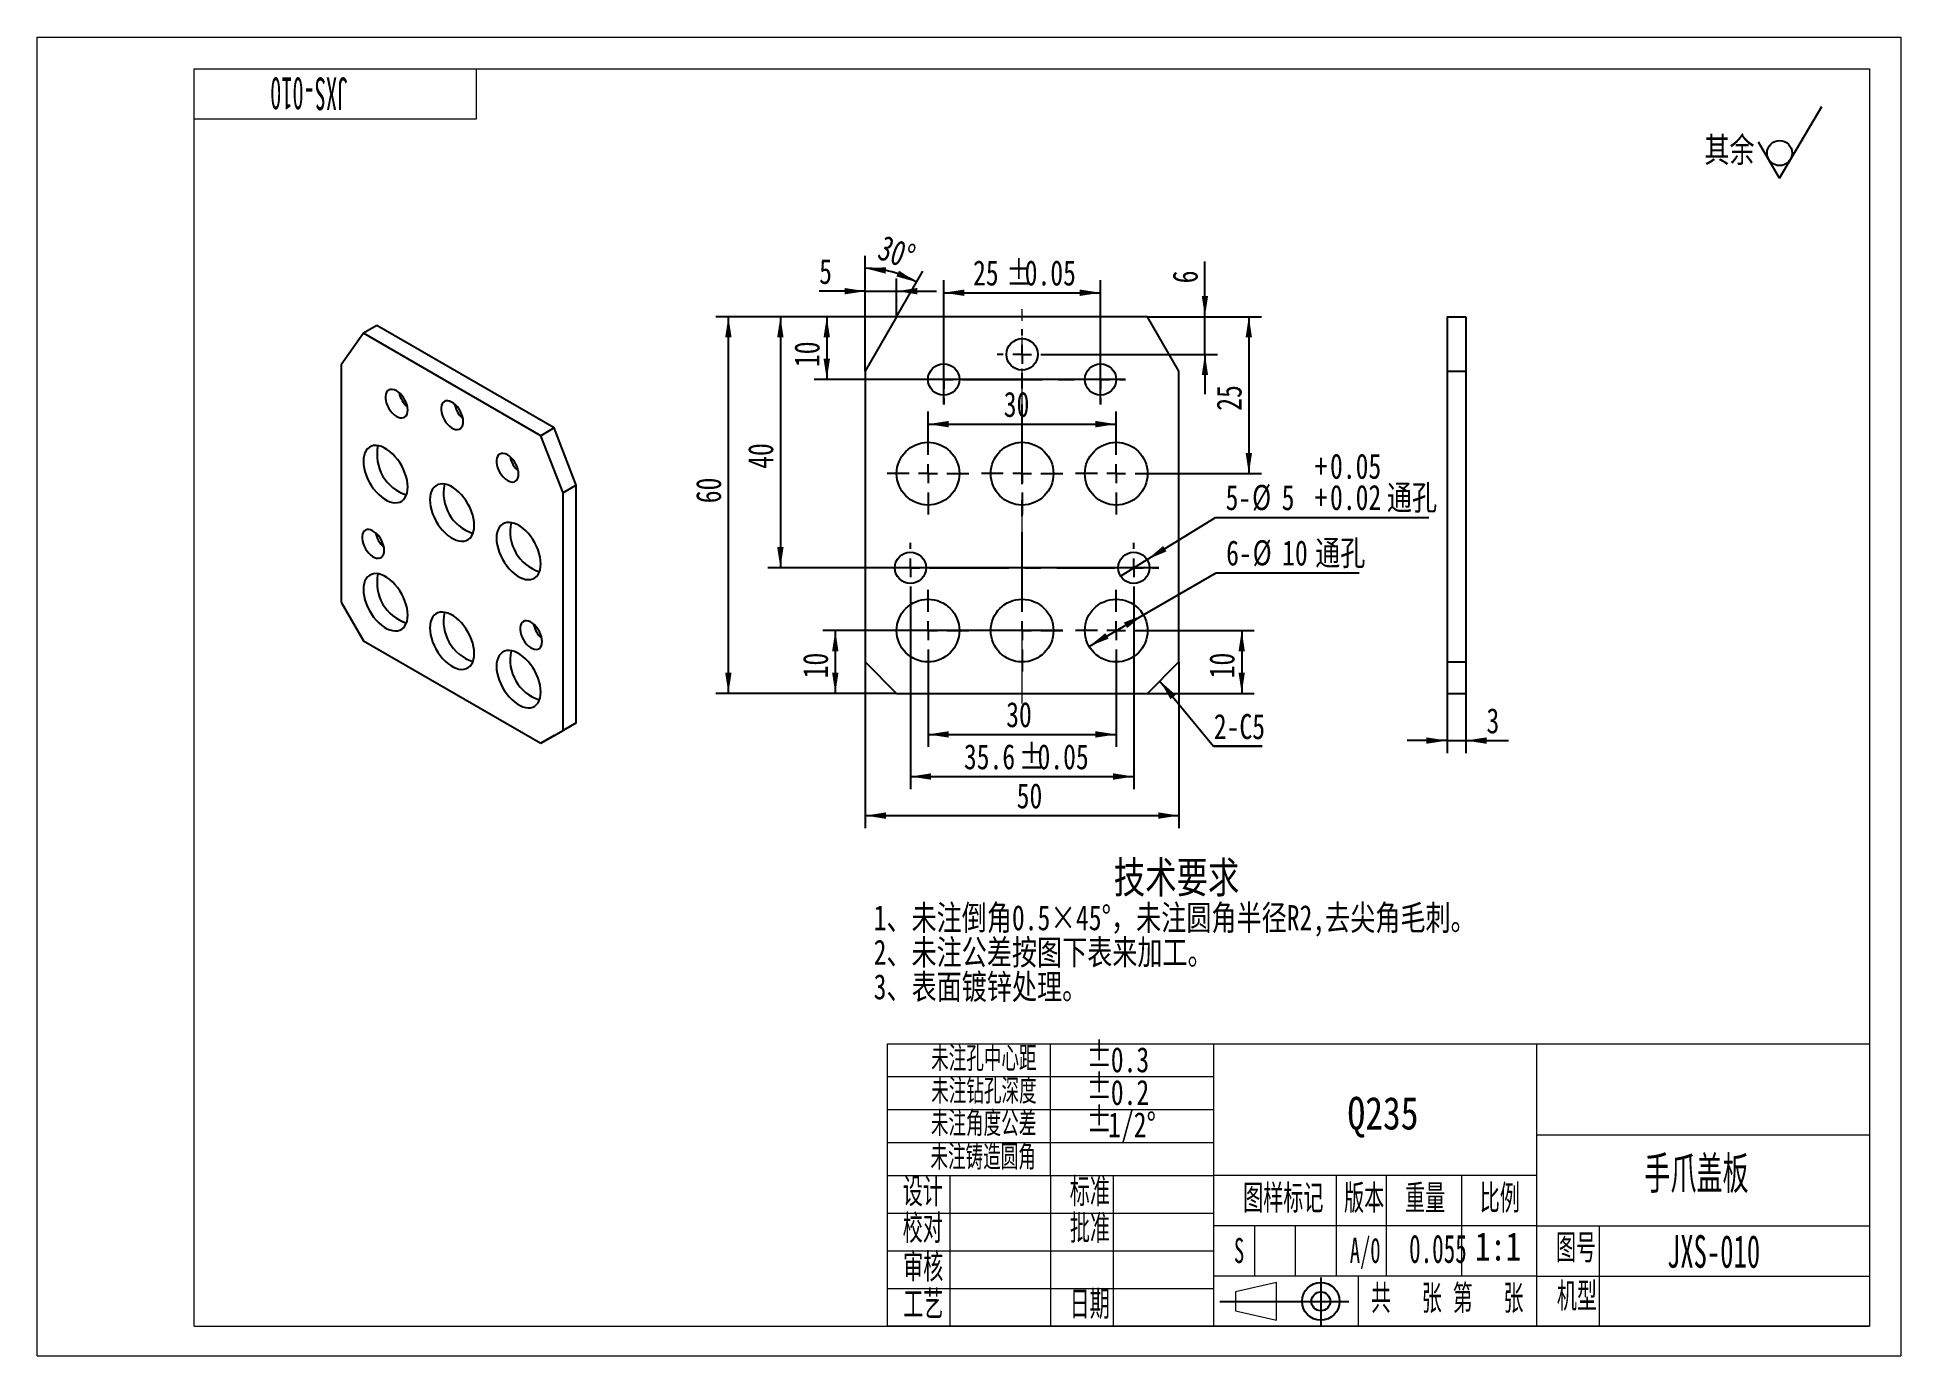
# Model space of a CAD drawing. Header units: millimetres. Extents: x 0 to 297, y 0 to 210.
import ezdxf

# ---------------------------------------------------------------- set-up
doc = ezdxf.new("R2010")
doc.units = ezdxf.units.MM
doc.linetypes.add('CENTERX2', pattern=[20.32, 12.7, -2.54, 2.54, -2.54])
for name, color, linetype in [('05', 4, 'CENTERX2'), ('06', 5, 'Continuous'), ('12', 3, 'Continuous')]:
    doc.layers.add(name, color=color, linetype=linetype)
doc.styles.add('SLDTEXTSTYLE0', font='HYSWLONGFANGSONG.TTF', dxfattribs={"bigfont": 'bigfont'})
doc.styles.add('SLDTEXTSTYLE1', font='HYSWLONGFANGSONG.TTF')
doc.styles.add('SLDTEXTSTYLE2', font='HYSWLONGFANGSONG.TTF', dxfattribs={"width": 0.8, "bigfont": 'bigfont'})
doc.styles.add('SLDTEXTSTYLE3', font='仿宋_GB2312', dxfattribs={"width": 0.8})
doc.styles.add('SLDTEXTSTYLE4', font='HYSWLONGFANGSONG.TTF', dxfattribs={"width": 0.67})
doc.styles.add('SLDTEXTSTYLE5', font='HYSWLONGFANGSONG.TTF', dxfattribs={"width": 0.8})
doc.styles.get("Standard").update_dxf_attribs({"font": 'HYSWLONGFANGSONG.TTF'})
doc.dimstyles.new('SLDDIMSTYLE0', dxfattribs={"dimtxt": 4, "dimasz": 3.302, "dimexe": 0, "dimexo": 0.0625, "dimgap": 1, "dimtad": 2, "dimrnd": 1e-09, "dimzin": 12, "dimdsep": 46, "dimtxsty": 'SLDTEXTSTYLE1', "dimsah": 1, "dimcen": 0.09, "dimadec": 0, "dimazin": 3, "dimtfac": 1, "dimtofl": 0, "dimtmove": 0, "dimatfit": 3, "dimfxl": 1, "dimfrac": 2, "dimtolj": 1, "dimtzin": 12, "dimarcsym": 0})
doc.dimstyles.new('SLDDIMSTYLE1', dxfattribs={"dimtxt": 4, "dimasz": 3.302, "dimexe": 0, "dimexo": 0.0625, "dimgap": 1, "dimtad": 2, "dimrnd": 1e-09, "dimzin": 12, "dimdsep": 46, "dimtxsty": 'SLDTEXTSTYLE1', "dimsah": 1, "dimcen": 0.09, "dimadec": 0, "dimazin": 3, "dimtfac": 1, "dimtmove": 0, "dimatfit": 0, "dimfxl": 1, "dimfrac": 2, "dimtolj": 1, "dimtzin": 12, "dimarcsym": 0})
doc.dimstyles.new('SLDDIMSTYLE2', dxfattribs={"dimtxt": 4, "dimasz": 3.302, "dimexe": 0, "dimexo": 0.0625, "dimgap": 1, "dimtad": 0, "dimtih": 1, "dimtoh": 1, "dimrnd": 1e-09, "dimzin": 12, "dimdsep": 46, "dimtxsty": 'SLDTEXTSTYLE1', "dimblk1": 'NONE', "dimsah": 1, "dimcen": 0, "dimadec": 0, "dimazin": 3, "dimtol": 1, "dimtp": 0.05, "dimtm": -0.02, "dimtfac": 1, "dimtmove": 0, "dimatfit": 3, "dimldrblk": 'NONE', "dimfxl": 1, "dimfrac": 2, "dimtolj": 1, "dimarcsym": 0})
doc.dimstyles.new('SLDDIMSTYLE3', dxfattribs={"dimtxt": 4, "dimasz": 3.302, "dimexe": 0, "dimexo": 0.0625, "dimgap": 1, "dimtad": 2, "dimdec": 4, "dimzin": 12, "dimdsep": 46, "dimtxsty": 'SLDTEXTSTYLE1', "dimsah": 1, "dimcen": 0.09, "dimadec": 0, "dimazin": 3, "dimtfac": 1, "dimtdec": 0, "dimtofl": 0, "dimtmove": 0, "dimatfit": 3, "dimfxl": 1, "dimfrac": 2, "dimtolj": 1, "dimtzin": 12, "dimarcsym": 0})
doc.dimstyles.new('SLDDIMSTYLE4', dxfattribs={"dimtxt": 4, "dimasz": 3.302, "dimexe": 0, "dimexo": 0.0625, "dimgap": 1, "dimtad": 0, "dimtih": 1, "dimtoh": 1, "dimrnd": 1e-09, "dimzin": 12, "dimdsep": 46, "dimtxsty": 'SLDTEXTSTYLE1', "dimsah": 1, "dimcen": 0, "dimadec": 0, "dimazin": 3, "dimtfac": 1, "dimtmove": 0, "dimatfit": 3, "dimfxl": 1, "dimfrac": 2, "dimtolj": 1, "dimtzin": 12, "dimarcsym": 0})
doc.dimstyles.new('SLDDIMSTYLE5', dxfattribs={"dimtxt": 0, "dimasz": 3.302, "dimexe": 0, "dimexo": 0.0625, "dimgap": 0, "dimtad": 0, "dimtih": 1, "dimtoh": 1, "dimdec": 0, "dimrnd": 1e-09, "dimzin": 0, "dimdsep": 46, "dimtxsty": 'STANDARD', "dimsah": 1, "dimcen": 0.09, "dimadec": 0, "dimazin": 0, "dimtfac": 3.302, "dimtdec": 0, "dimtofl": 0, "dimtmove": 0, "dimatfit": 3, "dimfxl": 1, "dimfrac": 2, "dimtolj": 1, "dimtzin": 0, "dimarcsym": 0})

# ---------------------------------------------------------------- blocks, each defined once
blk = doc.blocks.new('块2')
at = {"color": 7, "linetype": 'Continuous', "lineweight": 15}
for p, q in [((265.02, 12.24), (258.52, 10.74)), ((265.02, 6.24), (265.02, 12.24)), ((258.52, 10.74), (258.52, 7.74)), ((258.52, 7.74), (265.02, 6.24))]:
    blk.add_line(p, q, dxfattribs=at)
for p, q in [((272.1, 13.04), (272.1, 5.42)), ((256.01, 9.24), (276.57, 9.24))]:
    blk.add_line(p, q)
for radius in [3, 1.5]:
    blk.add_circle((272.1, 9.24), radius)
blk = doc.blocks.new('SW_NOTE_0')
at = {"layer": '12', "color": 0, "attachment_point": 1, "style": 'SLDTEXTSTYLE0'}
for s, insert, char_height in [('技术要求', (0, 6.45), 5), ('1、未注倒角0.5×45°，未注圆角半径R2,去尖角毛刺。', (-38.28, -0.47), 4), ('2、未注公差按图下表来加工。', (-38.28, -5.97), 4), ('3、表面镀锌处理。', (-38.28, -11.47), 4)]:
    blk.add_mtext(s, dxfattribs=dict(at, insert=insert, char_height=char_height))
blk = doc.blocks.new('SW_SFSYMBOL_0')
at = {"layer": '12', "color": 0}
for q in [(6.7416, 7.428), (-3.3708, 1.714)]:
    blk.add_line((0, -4), q, dxfattribs=at)
blk.add_circle((0, 0), 2, dxfattribs=at)
blk = doc.blocks.new('_D')
at = {"layer": '12', "transparency": 16777216}
for p, q in [((136.98, 165.5), (108.16, 165.5)), ((110.16, 105.5), (110.16, 165.5)), ((136.98, 105.5), (108.16, 105.5))]:
    blk.add_line(p, q, dxfattribs=at)
for points in [[(110.16, 165.5), (109.65, 162.19), (110.67, 162.19)], [(110.16, 105.5), (110.67, 108.8), (109.65, 108.8)]]:
    blk.add_solid(points, dxfattribs=at)
at = {"layer": '12', "transparency": 16777216, "insert": (105, 135.78, 1.5), "char_height": 4, "attachment_point": 1, "rotation": 90, "style": 'SLDTEXTSTYLE1'}
blk.add_mtext('60', dxfattribs=at)
blk = doc.blocks.new('_D_1')
at = {"layer": '12', "transparency": 16777216}
for p, q in [((186.11, 165.5), (186.11, 174.31)), ((176.98, 165.5), (188.11, 165.5)), ((186.11, 159.5), (186.11, 165.5)), ((160.98, 159.5), (188.11, 159.5)), ((186.11, 159.5), (186.11, 153.15))]:
    blk.add_line(p, q, dxfattribs=at)
for points in [[(186.11, 165.5), (186.62, 168.8), (185.61, 168.8)], [(186.11, 159.5), (185.61, 156.19), (186.62, 156.19)]]:
    blk.add_solid(points, dxfattribs=at)
at = {"layer": '12', "transparency": 16777216, "insert": (180.96, 170.81, 1.5), "char_height": 4, "attachment_point": 1, "rotation": 90, "style": 'SLDTEXTSTYLE1'}
blk.add_mtext('6', dxfattribs=at)
blk = doc.blocks.new('_D_2')
at = {"layer": '12', "transparency": 16777216}
for p, q in [((176.91, 126.81), (187.82, 133.53)), ((187.82, 133.53), (221.81, 133.53)), ((172.65, 124.19), (176.91, 126.81))]:
    blk.add_line(p, q, dxfattribs=at)
blk.add_solid([(176.91, 126.81), (179.98, 128.11), (179.45, 128.97)], dxfattribs=at)
at = {"layer": '12', "transparency": 16777216, "char_height": 4, "attachment_point": 1}
for s, insert, style in [('+', (203.59, 143.68, 1.5), 'SLDTEXTSTYLE1'), ('0.05', (206.05, 143.68, 1.5), 'SLDTEXTSTYLE1'), ('5-', (189.41, 138.69, 1.5), 'SLDTEXTSTYLE1'), ('%%c', (193.63, 138.71, 1.5), 'SLDTEXTSTYLE1'), ('5', (198.34, 138.69, 1.5), 'SLDTEXTSTYLE1'), ('+', (203.59, 138.71, 1.5), 'SLDTEXTSTYLE1'), ('0.02', (206.05, 138.71, 1.5), 'SLDTEXTSTYLE1'), (' 通孔', (213.07, 138.69, 1.5), 'SLDTEXTSTYLE0')]:
    blk.add_mtext(s, dxfattribs=dict(at, insert=insert, style=style))
blk = doc.blocks.new('_NONE')
blk = doc.blocks.new('_D_3')
at = {"layer": '12', "transparency": 16777216}
for p, q in [((139.18, 121.5), (139.18, 90.25)), ((174.78, 121.5), (174.78, 90.25)), ((139.18, 92.25), (174.78, 92.25))]:
    blk.add_line(p, q, dxfattribs=at)
for points in [[(139.18, 92.25), (142.48, 91.74), (142.48, 92.76)], [(174.78, 92.25), (171.47, 92.76), (171.47, 91.74)]]:
    blk.add_solid(points, dxfattribs=at)
at = {"layer": '12', "transparency": 16777216, "char_height": 4, "attachment_point": 1, "style": 'SLDTEXTSTYLE1'}
for s, insert in [('35.6', (147.7, 97.41, 1.5)), ('%%p', (156.46, 97.42, 1.5)), ('0.05', (159.43, 97.41, 1.5))]:
    blk.add_mtext(s, dxfattribs=dict(at, insert=insert))
blk = doc.blocks.new('_D_4')
at = {"layer": '12', "transparency": 16777216}
for p, q in [((136.98, 165.5), (116.45, 165.5)), ((118.45, 165.5), (118.45, 125.5)), ((178.78, 125.5), (116.45, 125.5))]:
    blk.add_line(p, q, dxfattribs=at)
for points in [[(118.45, 165.5), (117.94, 162.19), (118.96, 162.19)], [(118.45, 125.5), (118.96, 128.8), (117.94, 128.8)]]:
    blk.add_solid(points, dxfattribs=at)
at = {"layer": '12', "transparency": 16777216, "insert": (113.3, 141.27, 1.5), "char_height": 4, "attachment_point": 1, "rotation": 90, "style": 'SLDTEXTSTYLE1'}
blk.add_mtext('40', dxfattribs=at)
blk = doc.blocks.new('_D_5')
at = {"layer": '12', "transparency": 16777216}
for p, q in [((144.48, 151.5), (144.48, 171.31)), ((144.48, 169.31), (169.48, 169.31)), ((169.48, 151.5), (169.48, 171.31))]:
    blk.add_line(p, q, dxfattribs=at)
for points in [[(144.48, 169.31), (147.78, 168.8), (147.78, 169.82)], [(169.48, 169.31), (166.17, 169.82), (166.17, 168.8)]]:
    blk.add_solid(points, dxfattribs=at)
at = {"layer": '12', "transparency": 16777216, "char_height": 4, "attachment_point": 1, "style": 'SLDTEXTSTYLE1'}
for s, insert in [('25', (149.16, 174.47, 1.5)), ('%%p', (154.42, 174.48, 1.5)), ('0.05', (157.39, 174.47, 1.5))]:
    blk.add_mtext(s, dxfattribs=dict(at, insert=insert))
blk = doc.blocks.new('_D_6')
at = {"layer": '12', "transparency": 16777216}
for p, q in [((136.98, 165.5), (123.84, 165.5)), ((125.84, 165.5), (125.84, 155.5)), ((173.48, 155.5), (123.84, 155.5))]:
    blk.add_line(p, q, dxfattribs=at)
for points in [[(125.84, 165.5), (125.33, 162.19), (126.35, 162.19)], [(125.84, 155.5), (126.35, 158.8), (125.33, 158.8)]]:
    blk.add_solid(points, dxfattribs=at)
at = {"layer": '12', "transparency": 16777216, "insert": (120.68, 157.47, 1.5), "char_height": 4, "attachment_point": 1, "rotation": 90, "style": 'SLDTEXTSTYLE1'}
blk.add_mtext('10', dxfattribs=at)
blk = doc.blocks.new('_D_7')
at = {"layer": '12', "transparency": 16777216}
for p, q in [((141.98, 147), (141.98, 150.38)), ((171.98, 147), (171.98, 150.38)), ((141.98, 148.38), (171.98, 148.38))]:
    blk.add_line(p, q, dxfattribs=at)
for points in [[(141.98, 148.38), (145.28, 147.87), (145.28, 148.89)], [(171.98, 148.38), (168.67, 148.89), (168.67, 147.87)]]:
    blk.add_solid(points, dxfattribs=at)
at = {"layer": '12', "transparency": 16777216, "insert": (154.05, 153.54, 1.5), "char_height": 4, "attachment_point": 1, "style": 'SLDTEXTSTYLE1'}
blk.add_mtext('30', dxfattribs=at)
blk = doc.blocks.new('_D_8')
at = {"layer": '12', "transparency": 16777216}
for p, q in [((176.98, 165.5), (195.11, 165.5)), ((193.11, 165.5), (193.11, 140.5)), ((178.48, 140.5), (195.11, 140.5))]:
    blk.add_line(p, q, dxfattribs=at)
for points in [[(193.11, 165.5), (192.6, 162.19), (193.62, 162.19)], [(193.11, 140.5), (193.62, 143.8), (192.6, 143.8)]]:
    blk.add_solid(points, dxfattribs=at)
at = {"layer": '12', "transparency": 16777216, "insert": (187.96, 150.51, 1.5), "char_height": 4, "attachment_point": 1, "rotation": 90, "style": 'SLDTEXTSTYLE1'}
blk.add_mtext('25', dxfattribs=at)
blk = doc.blocks.new('_D_9')
at = {"layer": '12', "transparency": 16777216}
for p, q in [((163.48, 115.5), (125.2, 115.5)), ((127.2, 115.5), (127.2, 105.5)), ((136.98, 105.5), (125.2, 105.5))]:
    blk.add_line(p, q, dxfattribs=at)
for points in [[(127.2, 115.5), (126.69, 112.19), (127.71, 112.19)], [(127.2, 105.5), (127.71, 108.8), (126.69, 108.8)]]:
    blk.add_solid(points, dxfattribs=at)
at = {"layer": '12', "transparency": 16777216, "insert": (122.04, 107.89, 1.5), "char_height": 4, "attachment_point": 1, "rotation": 90, "style": 'SLDTEXTSTYLE1'}
blk.add_mtext('10', dxfattribs=at)
blk = doc.blocks.new('_D_10')
at = {"layer": '12', "transparency": 16777216}
for p, q in [((178.48, 115.5), (193.98, 115.5)), ((191.98, 115.5), (191.98, 105.5)), ((176.98, 105.5), (193.98, 105.5))]:
    blk.add_line(p, q, dxfattribs=at)
for points in [[(191.98, 115.5), (191.47, 112.19), (192.48, 112.19)], [(191.98, 105.5), (192.48, 108.8), (191.47, 108.8)]]:
    blk.add_solid(points, dxfattribs=at)
at = {"layer": '12', "transparency": 16777216, "insert": (186.82, 107.89, 1.5), "char_height": 4, "attachment_point": 1, "rotation": 90, "style": 'SLDTEXTSTYLE1'}
blk.add_mtext('10', dxfattribs=at)
blk = doc.blocks.new('_D_11')
at = {"layer": '12', "transparency": 16777216}
for p, q in [((141.98, 109), (141.98, 96.96)), ((171.98, 109), (171.98, 96.96)), ((141.98, 98.96), (171.98, 98.96))]:
    blk.add_line(p, q, dxfattribs=at)
for points in [[(141.98, 98.96), (145.28, 98.45), (145.28, 99.47)], [(171.98, 98.96), (168.67, 99.47), (168.67, 98.45)]]:
    blk.add_solid(points, dxfattribs=at)
at = {"layer": '12', "transparency": 16777216, "insert": (154.44, 104.12, 1.5), "char_height": 4, "attachment_point": 1, "style": 'SLDTEXTSTYLE1'}
blk.add_mtext('30', dxfattribs=at)
blk = doc.blocks.new('_D_12')
at = {"layer": '12', "transparency": 16777216}
for p, q in [((131.98, 156.84), (131.98, 175.2)), ((136.98, 165.5), (141.16, 172.74))]:
    blk.add_line(p, q, dxfattribs=at)
blk.add_arc((131.98, 156.84), 16.36, 60, 90, dxfattribs=at)
for points in [[(131.98, 173.2), (135.21, 172.36), (135.31, 173.37)], [(140.16, 171.01), (137.36, 172.83), (136.94, 171.9)]]:
    blk.add_solid(points, dxfattribs=at)
at = {"layer": '12', "transparency": 16777216, "insert": (135.04, 178.58, 1.5), "char_height": 4, "attachment_point": 1, "rotation": 340.483, "style": 'SLDTEXTSTYLE1'}
blk.add_mtext('30°', dxfattribs=at)
blk = doc.blocks.new('_D_13')
at = {"layer": '12', "transparency": 16777216}
for p, q in [((131.98, 110.5), (131.98, 84.03)), ((181.98, 110.5), (181.98, 84.03)), ((131.98, 86.03), (181.98, 86.03))]:
    blk.add_line(p, q, dxfattribs=at)
for points in [[(131.98, 86.03), (135.28, 85.52), (135.28, 86.54)], [(181.98, 86.03), (178.67, 86.54), (178.67, 85.52)]]:
    blk.add_solid(points, dxfattribs=at)
at = {"layer": '12', "transparency": 16777216, "insert": (156.11, 91.18, 1.5), "char_height": 4, "attachment_point": 1, "style": 'SLDTEXTSTYLE1'}
blk.add_mtext('50', dxfattribs=at)
blk = doc.blocks.new('_D_14')
at = {"layer": '12', "transparency": 16777216}
for p, q in [((131.98, 169.56), (124.63, 169.56)), ((131.98, 156.84), (131.98, 171.56)), ((131.98, 169.56), (136.98, 169.56)), ((136.98, 165.5), (136.98, 171.56)), ((136.98, 169.56), (143.33, 169.56))]:
    blk.add_line(p, q, dxfattribs=at)
for points in [[(131.98, 169.56), (128.67, 170.07), (128.67, 169.05)], [(136.98, 169.56), (140.28, 169.05), (140.28, 170.07)]]:
    blk.add_solid(points, dxfattribs=at)
at = {"layer": '12', "transparency": 16777216, "insert": (124.63, 174.72, 1.5), "char_height": 4, "attachment_point": 1, "style": 'SLDTEXTSTYLE1'}
blk.add_mtext('5', dxfattribs=at)
blk = doc.blocks.new('_D_15')
at = {"layer": '12', "transparency": 16777216}
for p, q in [((176.31, 118), (187.91, 124.71)), ((187.91, 124.71), (210.68, 124.71)), ((167.65, 112.99), (176.31, 118))]:
    blk.add_line(p, q, dxfattribs=at)
for points in [[(176.31, 118), (173.19, 116.79), (173.7, 115.91)], [(167.65, 112.99), (170.76, 114.21), (170.25, 115.09)]]:
    blk.add_solid(points, dxfattribs=at)
at = {"layer": '12', "transparency": 16777216, "char_height": 4, "attachment_point": 1}
for s, insert, style in [('6-', (189.5, 129.87, 1.5), 'SLDTEXTSTYLE1'), ('%%c', (193.72, 129.89, 1.5), 'SLDTEXTSTYLE1'), ('10', (198.42, 129.87, 1.5), 'SLDTEXTSTYLE1'), ('通孔', (203.68, 129.87, 1.5), 'SLDTEXTSTYLE0')]:
    blk.add_mtext(s, dxfattribs=dict(at, insert=insert, style=style))
blk = doc.blocks.new('SW_NOTE_1')
at = {"layer": '12', "color": 0}
for p, q in [((0, 0), (7.75, 0)), ((7.75, 0), (0, 0)), ((0, 0), (7.75, 0)), ((7.75, 0), (0, 0)), ((0, 0), (7.75, 0)), ((7.75, 0), (0, 0))]:
    blk.add_line(p, q, dxfattribs=at)
at = {"layer": '12', "color": 0, "insert": (0.05, 5.12), "char_height": 4, "attachment_point": 1, "style": 'SLDTEXTSTYLE1'}
blk.add_mtext('2-C5', dxfattribs=at)
blk = doc.blocks.new('SW_CENTERMARKSYMBOL_0')
at = {"layer": '05', "color": 0}
for p, q in [((0, 3), (0, 4)), ((-3, 0), (-4, 0)), ((0, 0), (-1.5, 0)), ((0, 0), (0, 1.5)), ((0, 0), (0, -1.5)), ((0, 0), (1.5, 0)), ((3, 0), (4, 0)), ((0, -3), (0, -4))]:
    blk.add_line(p, q, dxfattribs=at)
blk = doc.blocks.new('SW_CENTERMARKSYMBOL_1')
at = {"layer": '05', "color": 0}
for p, q in [((0, 3), (0, 4)), ((-3, 0), (-4, 0)), ((0, 0), (-1.5, 0)), ((0, 0), (0, 1.5)), ((0, 0), (0, -1.5)), ((0, 0), (1.5, 0)), ((3, 0), (4, 0)), ((0, -3), (0, -4))]:
    blk.add_line(p, q, dxfattribs=at)
blk = doc.blocks.new('SW_CENTERMARKSYMBOL_2')
at = {"layer": '05', "color": 0}
for p, q in [((0, 3), (0, 4)), ((-3, 0), (-4, 0)), ((0, 0), (-1.5, 0)), ((0, 0), (0, 1.5)), ((0, 0), (0, -1.5)), ((0, 0), (1.5, 0)), ((3, 0), (4, 0)), ((0, -3), (0, -4))]:
    blk.add_line(p, q, dxfattribs=at)
blk = doc.blocks.new('SW_CENTERMARKSYMBOL_3')
at = {"layer": '05', "color": 0}
for p, q in [((0, 3), (0, 4)), ((-3, 0), (-4, 0)), ((0, 0), (-1.5, 0)), ((0, 0), (0, 1.5)), ((0, 0), (0, -1.5)), ((0, 0), (1.5, 0)), ((3, 0), (4, 0)), ((0, -3), (0, -4))]:
    blk.add_line(p, q, dxfattribs=at)
blk = doc.blocks.new('SW_CENTERMARKSYMBOL_4')
at = {"layer": '05', "color": 0}
for p, q in [((0, 3), (0, 6.5)), ((-3, 0), (-6.5, 0)), ((0, 0), (-1.5, 0)), ((0, 0), (0, 1.5)), ((0, 0), (0, -1.5)), ((0, 0), (1.5, 0)), ((3, 0), (6.5, 0)), ((0, -3), (0, -6.5))]:
    blk.add_line(p, q, dxfattribs=at)
blk = doc.blocks.new('SW_CENTERMARKSYMBOL_5')
at = {"layer": '05', "color": 0}
for p, q in [((0, 3), (0, 6.5)), ((-3, 0), (-6.5, 0)), ((0, 0), (-1.5, 0)), ((0, 0), (0, 1.5)), ((0, 0), (0, -1.5)), ((0, 0), (1.5, 0)), ((3, 0), (6.5, 0)), ((0, -3), (0, -6.5))]:
    blk.add_line(p, q, dxfattribs=at)
blk = doc.blocks.new('SW_CENTERMARKSYMBOL_6')
at = {"layer": '05', "color": 0}
for p, q in [((0, 3), (0, 6.5)), ((-3, 0), (-6.5, 0)), ((0, 0), (-1.5, 0)), ((0, 0), (0, 1.5)), ((0, 0), (0, -1.5)), ((0, 0), (1.5, 0)), ((3, 0), (6.5, 0)), ((0, -3), (0, -6.5))]:
    blk.add_line(p, q, dxfattribs=at)
blk = doc.blocks.new('SW_CENTERMARKSYMBOL_7')
at = {"layer": '05', "color": 0}
for p, q in [((0, 3), (0, 6.5)), ((-3, 0), (-6.5, 0)), ((0, 0), (-1.5, 0)), ((0, 0), (0, 1.5)), ((0, 0), (0, -1.5)), ((0, 0), (1.5, 0)), ((3, 0), (6.5, 0)), ((0, -3), (0, -6.5))]:
    blk.add_line(p, q, dxfattribs=at)
blk = doc.blocks.new('SW_CENTERMARKSYMBOL_8')
at = {"layer": '05', "color": 0}
for p, q in [((0, 3), (0, 6.5)), ((-3, 0), (-6.5, 0)), ((0, 0), (-1.5, 0)), ((0, 0), (0, 1.5)), ((0, 0), (0, -1.5)), ((0, 0), (1.5, 0)), ((3, 0), (6.5, 0)), ((0, -3), (0, -6.5))]:
    blk.add_line(p, q, dxfattribs=at)
blk = doc.blocks.new('SW_CENTERMARKSYMBOL_9')
at = {"layer": '05', "color": 0}
for p, q in [((0, 47), (0, 48)), ((0, 44), (0, 45.5)), ((-3, 44), (-4, 44)), ((0, 44), (-1.5, 44)), ((0, 44), (0, 42.5)), ((0, 44), (1.5, 44)), ((3, 44), (4, 44)), ((0, 3), (0, 41)), ((-3, 0), (-6.5, 0)), ((0, 0), (-1.5, 0)), ((0, 0), (0, 1.5)), ((0, 0), (0, -1.5)), ((0, 0), (1.5, 0)), ((3, 0), (6.5, 0)), ((0, -3), (0, -6.5))]:
    blk.add_line(p, q, dxfattribs=at)
blk = doc.blocks.new('SW_CENTERMARKSYMBOL_10')
at = {"layer": '05', "color": 0}
for p, q in [((0, 3), (0, 4)), ((35.6, 3), (35.6, 4)), ((-3, 0), (-4, 0)), ((0, 0), (-1.5, 0)), ((0, 0), (0, 1.5)), ((0, 0), (0, -1.5)), ((0, 0), (1.5, 0)), ((3, 0), (32.6, 0)), ((35.6, 0), (34.1, 0)), ((35.6, 0), (35.6, 1.5)), ((35.6, 0), (35.6, -1.5)), ((35.6, 0), (37.1, 0)), ((38.6, 0), (39.6, 0)), ((0, -3), (0, -4)), ((35.6, -3), (35.6, -4))]:
    blk.add_line(p, q, dxfattribs=at)
blk = doc.blocks.new('SW_CENTERMARKSYMBOL_11')
at = {"layer": '05', "color": 0}
for p, q in [((0, 3), (0, 4)), ((25, 3), (25, 4)), ((-3, 0), (-4, 0)), ((0, 0), (-1.5, 0)), ((0, 0), (0, 1.5)), ((0, 0), (0, -1.5)), ((0, 0), (1.5, 0)), ((3, 0), (22, 0)), ((25, 0), (23.5, 0)), ((25, 0), (25, 1.5)), ((25, 0), (25, -1.5)), ((25, 0), (26.5, 0)), ((28, 0), (29, 0)), ((0, -3), (0, -4)), ((25, -3), (25, -4))]:
    blk.add_line(p, q, dxfattribs=at)
blk = doc.blocks.new('_D_16')
at = {"layer": '12', "transparency": 16777216}
for p, q in [((224.7, 105.5), (224.7, 95.98)), ((227.7, 105.5), (227.7, 95.98)), ((224.7, 97.98), (218.35, 97.98)), ((224.7, 97.98), (227.7, 97.98)), ((227.7, 97.98), (234.49, 97.98))]:
    blk.add_line(p, q, dxfattribs=at)
for points in [[(224.7, 97.98), (221.4, 98.49), (221.4, 97.47)], [(227.7, 97.98), (231, 97.47), (231, 98.49)]]:
    blk.add_solid(points, dxfattribs=at)
at = {"layer": '12', "transparency": 16777216, "insert": (230.99, 103.14), "char_height": 4, "attachment_point": 1, "style": 'SLDTEXTSTYLE1'}
blk.add_mtext('3', dxfattribs=at)

msp = doc.modelspace()

# ---------------------------------------------------------------- linework, layer by layer
at = {"color": 7, "linetype": 'CENTERX2', "lineweight": 0, "true_color": 0xffffff}
msp.add_line((156.97693, 103.89396), (156.97693, 166.70906), dxfattribs=at)
for p, q in [((54.1045, 164.09876), (51.98318, 162.87415)), ((82.38877, 147.7706), (54.1045, 164.09876)), ((136.97693, 165.49646), (131.97693, 156.8362)), ((176.97693, 165.49646), (136.97693, 165.49646)), ((181.97693, 156.8362), (176.97693, 165.49646)), ((224.69916, 165.49646), (227.69916, 165.49646)), ((224.69916, 165.49646), (224.69916, 156.8362)), ((227.69916, 165.49646), (227.69916, 156.8362)), ((51.98318, 162.87415), (48.44765, 157.84372)), ((80.26745, 146.54599), (51.98318, 162.87415)), ((48.44765, 157.84372), (48.44765, 120.00543)), ((131.97693, 156.8362), (131.97693, 110.49646)), ((181.97693, 110.49646), (181.97693, 156.8362)), ((224.69916, 156.8362), (224.69916, 110.49646)), ((224.69916, 156.8362), (227.69916, 156.8362)), ((227.69916, 156.8362), (227.69916, 110.49646)), ((82.38877, 147.7706), (80.26745, 146.54599)), ((83.80298, 137.43352), (80.26745, 146.54599)), ((85.9243, 138.65813), (82.38877, 147.7706)), ((85.9243, 138.65813), (83.80298, 137.43352)), ((83.80298, 99.59523), (83.80298, 137.43352)), ((85.9243, 100.81984), (85.9243, 138.65813)), ((48.44765, 120.00543), (51.98318, 113.8817)), ((51.98318, 113.8817), (80.26745, 97.55354)), ((131.97693, 110.49646), (136.97693, 105.49646)), ((176.97693, 105.49646), (181.97693, 110.49646)), ((224.69916, 110.49646), (227.69916, 110.49646)), ((224.69916, 110.49646), (224.69916, 105.49646)), ((227.69916, 110.49646), (227.69916, 105.49646)), ((136.97693, 105.49646), (176.97693, 105.49646)), ((224.69916, 105.49646), (227.69916, 105.49646)), ((80.26745, 97.55354), (83.80298, 99.59523)), ((82.38877, 98.77815), (80.26745, 97.55354)), ((82.38877, 98.77815), (85.9243, 100.81984)), ((85.9243, 100.81984), (83.80298, 99.59523))]:
    msp.add_line(p, q)
at = {"flags": 128}
for points in [[(59.05425, 150.6267), (59.02584, 151.0076), (58.94153, 151.40906), (58.80402, 151.81817), (58.61773, 152.22178), (58.38866, 152.60693), (58.12417, 152.96123), (57.83275, 153.2733), (57.52377, 153.5331), (57.20717, 153.7323), (56.89311, 153.86447), (56.5917, 153.92538), (56.31262, 153.91307), (56.06484, 153.82793), (55.85633, 153.6727), (55.69378, 153.45237), (55.58242, 153.17402), (55.52583, 152.8466), (55.52583, 152.48063), (55.58242, 152.08787), (55.69378, 151.68095), (55.85633, 151.27295), (56.06484, 150.87697), (56.31262, 150.50575), (56.5917, 150.17122), (56.89311, 149.88413), (57.20717, 149.6537), (57.52377, 149.48735), (57.83275, 149.39042), (58.12417, 149.36602), (58.38866, 149.41494), (58.61773, 149.53561), (58.80402, 149.72415), (58.94153, 149.9745), (59.02584, 150.27861), (59.05425, 150.6267)], [(67.89308, 148.79032), (67.86467, 149.17121), (67.78036, 149.57267), (67.64285, 149.98178), (67.45657, 150.38539), (67.2275, 150.77054), (66.963, 151.12484), (66.67158, 151.43691), (66.36261, 151.69672), (66.046, 151.89591), (65.73195, 152.02808), (65.43054, 152.08899), (65.15146, 152.07668), (64.90368, 151.99154), (64.69516, 151.83631), (64.53261, 151.61598), (64.42125, 151.33764), (64.36466, 151.01021), (64.36466, 150.64424), (64.42125, 150.25149), (64.53261, 149.84456), (64.69516, 149.43656), (64.90368, 149.04058), (65.15146, 148.66936), (65.43054, 148.33483), (65.73195, 148.04774), (66.046, 147.81731), (66.36261, 147.65096), (66.67158, 147.55403), (66.963, 147.52963), (67.2275, 147.57856), (67.45657, 147.69922), (67.64285, 147.88776), (67.78036, 148.13811), (67.86467, 148.44222), (67.89308, 148.79032)], [(59.05425, 138.37859), (59.02637, 138.90638), (58.94317, 139.45804), (58.80597, 140.02486), (58.61692, 140.59791), (58.37902, 141.16814), (58.09601, 141.72658), (57.77235, 142.26439), (57.41315, 142.77312), (57.02407, 143.24473), (56.61125, 143.67178), (56.18121, 144.04755), (55.74071, 144.3661), (55.29671, 144.62242), (54.85622, 144.81245), (54.42617, 144.9332), (54.01336, 144.98278), (53.62428, 144.96039), (53.26508, 144.86638), (52.94142, 144.70225), (52.65841, 144.47059), (52.4205, 144.17503), (52.23146, 143.82025), (52.09425, 143.41184), (52.01106, 142.95624), (51.98318, 142.46063), (52.01106, 141.93284), (52.09425, 141.38118), (52.23146, 140.81436), (52.4205, 140.24131), (52.65841, 139.67108), (52.94142, 139.11265), (53.26508, 138.57483), (53.62428, 138.0661), (54.01336, 137.59449), (54.42617, 137.16744), (54.85622, 136.79167), (55.29671, 136.47312), (55.74071, 136.21681), (56.18121, 136.02677), (56.61125, 135.90602), (57.02407, 135.85645), (57.41315, 135.87884), (57.77235, 135.97284), (58.09601, 136.13697), (58.37902, 136.36864), (58.61692, 136.66419), (58.80597, 137.01898), (58.94317, 137.42739), (59.02637, 137.88299), (59.05425, 138.37859)], [(76.73192, 140.4216), (76.70351, 140.8025), (76.61919, 141.20395), (76.48169, 141.61306), (76.2954, 142.01668), (76.06633, 142.40183), (75.80184, 142.75613), (75.51042, 143.0682), (75.20144, 143.328), (74.88484, 143.52719), (74.57078, 143.65937), (74.26937, 143.72028), (73.99029, 143.70797), (73.74251, 143.62283), (73.534, 143.4676), (73.37145, 143.24727), (73.26009, 142.96892), (73.2035, 142.6415), (73.2035, 142.27553), (73.26009, 141.88277), (73.37145, 141.47585), (73.534, 141.06785), (73.74251, 140.67187), (73.99029, 140.30065), (74.26937, 139.96612), (74.57078, 139.67903), (74.88484, 139.4486), (75.20144, 139.28225), (75.51042, 139.18532), (75.80184, 139.16092), (76.06633, 139.20984), (76.2954, 139.33051), (76.48169, 139.51905), (76.61919, 139.7694), (76.70351, 140.0735), (76.73192, 140.4216)], [(69.66085, 132.25553), (69.63297, 132.78332), (69.54977, 133.33498), (69.41257, 133.9018), (69.22353, 134.47485), (68.98562, 135.04508), (68.70261, 135.60351), (68.37895, 136.14133), (68.01975, 136.65006), (67.63067, 137.12167), (67.21785, 137.54872), (66.78781, 137.92449), (66.34731, 138.24304), (65.90332, 138.49936), (65.46282, 138.68939), (65.03277, 138.81014), (64.61996, 138.85972), (64.23088, 138.83733), (63.87168, 138.74332), (63.54802, 138.57919), (63.26501, 138.34752), (63.0271, 138.05197), (62.83806, 137.69719), (62.70086, 137.28878), (62.61766, 136.83318), (62.58978, 136.33757), (62.61766, 135.80978), (62.70086, 135.25812), (62.83806, 134.6913), (63.0271, 134.11825), (63.26501, 133.54802), (63.54802, 132.98959), (63.87168, 132.45177), (64.23088, 131.94304), (64.61996, 131.47143), (65.03277, 131.04438), (65.46282, 130.66861), (65.90332, 130.35006), (66.34731, 130.09375), (66.78781, 129.90371), (67.21785, 129.78296), (67.63067, 129.73339), (68.01975, 129.75578), (68.37895, 129.84978), (68.70261, 130.01391), (68.98562, 130.24558), (69.22353, 130.54113), (69.41257, 130.89591), (69.54977, 131.30433), (69.63297, 131.75993), (69.66085, 132.25553)], [(55.30658, 128.29396), (55.27817, 128.67486), (55.19386, 129.07631), (55.05635, 129.48542), (54.87007, 129.88904), (54.641, 130.27419), (54.3765, 130.62849), (54.08508, 130.94056), (53.77611, 131.20036), (53.4595, 131.39955), (53.14545, 131.53173), (52.84404, 131.59264), (52.56496, 131.58032), (52.31718, 131.49519), (52.10866, 131.33996), (51.94611, 131.11963), (51.83475, 130.84128), (51.77816, 130.51386), (51.77816, 130.14789), (51.83475, 129.75513), (51.94611, 129.34821), (52.10866, 128.9402), (52.31718, 128.54423), (52.56496, 128.17301), (52.84404, 127.83848), (53.14545, 127.55138), (53.4595, 127.32096), (53.77611, 127.15461), (54.08508, 127.05767), (54.3765, 127.03328), (54.641, 127.0822), (54.87007, 127.20287), (55.05635, 127.39141), (55.19386, 127.64175), (55.27817, 127.94586), (55.30658, 128.29396)], [(80.26745, 126.13247), (80.23957, 126.66026), (80.15638, 127.21192), (80.01917, 127.77874), (79.83013, 128.35179), (79.59222, 128.92202), (79.30921, 129.48045), (78.98555, 130.01827), (78.62635, 130.527), (78.23727, 130.99861), (77.82446, 131.42566), (77.39441, 131.80143), (76.95391, 132.11998), (76.50992, 132.37629), (76.06942, 132.56633), (75.63938, 132.68708), (75.22656, 132.73666), (74.83748, 132.71426), (74.47828, 132.62026), (74.15462, 132.45613), (73.87161, 132.22446), (73.6337, 131.92891), (73.44466, 131.57413), (73.30746, 131.16572), (73.22426, 130.71011), (73.19638, 130.21451), (73.22426, 129.68672), (73.30746, 129.13506), (73.44466, 128.56824), (73.6337, 127.99519), (73.87161, 127.42496), (74.15462, 126.86653), (74.47828, 126.32871), (74.83748, 125.81998), (75.22656, 125.34837), (75.63938, 124.92132), (76.06942, 124.54555), (76.50992, 124.227), (76.95391, 123.97069), (77.39441, 123.78065), (77.82446, 123.6599), (78.23727, 123.61032), (78.62635, 123.63272), (78.98555, 123.72672), (79.30921, 123.89085), (79.59222, 124.12252), (79.83013, 124.41807), (80.01917, 124.77285), (80.15638, 125.18126), (80.23957, 125.63687), (80.26745, 126.13247)], [(59.05425, 117.96507), (59.02637, 118.49286), (58.94317, 119.04452), (58.80597, 119.61134), (58.61692, 120.18439), (58.37902, 120.75462), (58.09601, 121.31305), (57.77235, 121.85087), (57.41315, 122.3596), (57.02407, 122.83121), (56.61125, 123.25826), (56.18121, 123.63403), (55.74071, 123.95258), (55.29671, 124.2089), (54.85622, 124.39893), (54.42617, 124.51968), (54.01336, 124.56926), (53.62428, 124.54687), (53.26508, 124.45286), (52.94142, 124.28873), (52.65841, 124.05706), (52.4205, 123.76151), (52.23146, 123.40673), (52.09425, 122.99832), (52.01106, 122.54272), (51.98318, 122.04711), (52.01106, 121.51932), (52.09425, 120.96766), (52.23146, 120.40084), (52.4205, 119.82779), (52.65841, 119.25756), (52.94142, 118.69913), (53.26508, 118.16131), (53.62428, 117.65258), (54.01336, 117.18097), (54.42617, 116.75392), (54.85622, 116.37815), (55.29671, 116.0596), (55.74071, 115.80329), (56.18121, 115.61325), (56.61125, 115.4925), (57.02407, 115.44293), (57.41315, 115.46532), (57.77235, 115.55932), (58.09601, 115.72345), (58.37902, 115.95512), (58.61692, 116.25067), (58.80597, 116.60546), (58.94317, 117.01387), (59.02637, 117.46947), (59.05425, 117.96507)], [(69.66085, 111.84201), (69.63297, 112.3698), (69.54977, 112.92146), (69.41257, 113.48828), (69.22353, 114.06133), (68.98562, 114.63156), (68.70261, 115.18999), (68.37895, 115.72781), (68.01975, 116.23654), (67.63067, 116.70815), (67.21785, 117.1352), (66.78781, 117.51097), (66.34731, 117.82952), (65.90332, 118.08584), (65.46282, 118.27587), (65.03277, 118.39662), (64.61996, 118.4462), (64.23088, 118.42381), (63.87168, 118.3298), (63.54802, 118.16567), (63.26501, 117.934), (63.0271, 117.63845), (62.83806, 117.28367), (62.70086, 116.87526), (62.61766, 116.41966), (62.58978, 115.92405), (62.61766, 115.39626), (62.70086, 114.8446), (62.83806, 114.27778), (63.0271, 113.70473), (63.26501, 113.1345), (63.54802, 112.57607), (63.87168, 112.03825), (64.23088, 111.52952), (64.61996, 111.05791), (65.03277, 110.63086), (65.46282, 110.25509), (65.90332, 109.93654), (66.34731, 109.68023), (66.78781, 109.49019), (67.21785, 109.36944), (67.63067, 109.31987), (68.01975, 109.34226), (68.37895, 109.43626), (68.70261, 109.60039), (68.98562, 109.83206), (69.22353, 110.12761), (69.41257, 110.48239), (69.54977, 110.89081), (69.63297, 111.34641), (69.66085, 111.84201)], [(80.47958, 113.7619), (80.45117, 114.14279), (80.36686, 114.54425), (80.22935, 114.95336), (80.04307, 115.35697), (79.814, 115.74212), (79.5495, 116.09642), (79.25809, 116.40849), (78.94911, 116.6683), (78.6325, 116.86749), (78.31845, 116.99966), (78.01704, 117.06057), (77.73796, 117.04826), (77.49018, 116.96312), (77.28166, 116.80789), (77.11911, 116.58756), (77.00775, 116.30922), (76.95116, 115.98179), (76.95116, 115.61582), (77.00775, 115.22307), (77.11911, 114.81614), (77.28166, 114.40814), (77.49018, 114.01216), (77.73796, 113.64094), (78.01704, 113.30641), (78.31845, 113.01932), (78.6325, 112.7889), (78.94911, 112.62254), (79.25809, 112.52561), (79.5495, 112.50121), (79.814, 112.55014), (80.04307, 112.6708), (80.22935, 112.85934), (80.36686, 113.10969), (80.45117, 113.4138), (80.47958, 113.7619)], [(80.26745, 105.71895), (80.23957, 106.24674), (80.15638, 106.7984), (80.01917, 107.36522), (79.83013, 107.93827), (79.59222, 108.5085), (79.30921, 109.06693), (78.98555, 109.60475), (78.62635, 110.11348), (78.23727, 110.58509), (77.82446, 111.01214), (77.39441, 111.38791), (76.95391, 111.70646), (76.50992, 111.96277), (76.06942, 112.15281), (75.63938, 112.27356), (75.22656, 112.32314), (74.83748, 112.30074), (74.47828, 112.20674), (74.15462, 112.04261), (73.87161, 111.81094), (73.6337, 111.51539), (73.44466, 111.16061), (73.30746, 110.75219), (73.22426, 110.29659), (73.19638, 109.80099), (73.22426, 109.2732), (73.30746, 108.72154), (73.44466, 108.15472), (73.6337, 107.58167), (73.87161, 107.01144), (74.15462, 106.45301), (74.47828, 105.91519), (74.83748, 105.40646), (75.22656, 104.93485), (75.63938, 104.5078), (76.06942, 104.13203), (76.50992, 103.81348), (76.95391, 103.55717), (77.39441, 103.36713), (77.82446, 103.24638), (78.23727, 103.1968), (78.62635, 103.2192), (78.98555, 103.3132), (79.30921, 103.47733), (79.59222, 103.709), (79.83013, 104.00455), (80.01917, 104.35933), (80.15638, 104.76774), (80.23957, 105.22335), (80.26745, 105.71895)]]:
    msp.add_lwpolyline(points, dxfattribs=at)
for centre, radius in [((156.97693, 159.49646), 2.5), ((144.47693, 155.49646), 2.5), ((169.47693, 155.49646), 2.5), ((141.97693, 140.49646), 5), ((156.97693, 140.49646), 5), ((171.97693, 140.49646), 5), ((139.17693, 125.49646), 2.5), ((174.77693, 125.49646), 2.5), ((141.97693, 115.49646), 5), ((156.97693, 115.49646), 5), ((171.97693, 115.49646), 5)]:
    msp.add_circle(centre, radius)
for centre, radius, start, end in [((61.65033, 154.16641), 4.03709, 190.8650905, 229.129533), ((70.48917, 152.33003), 4.03709, 190.8650905, 229.129533), ((60.88097, 143.51518), 6.72094, 167.6454536, 252.3491699), ((79.328, 143.96131), 4.03709, 190.8650905, 229.129533), ((71.48757, 137.39211), 6.72094, 167.6454536, 252.3491699), ((57.90267, 131.83367), 4.03709, 190.8650905, 229.129533), ((82.09417, 131.26905), 6.72094, 167.6454536, 252.3491699), ((60.88097, 123.10166), 6.72094, 167.6454536, 252.3491699), ((71.48757, 116.97859), 6.72094, 167.6454536, 252.3491699), ((83.07567, 117.30161), 4.03709, 190.8650905, 229.129533), ((82.09417, 110.85553), 6.72094, 167.6454536, 252.3491699)]:
    msp.add_arc(centre, radius, start, end)
at = {"layer": '06', "color": 5, "linetype": 'Continuous', "lineweight": 0, "true_color": 0x0000ff}
for p, q in [((0.01076, 0), (0.01076, 210)), ((0.01076, 210), (297.01076, 210)), ((297.01076, 210), (297.01076, 0)), ((25.01076, 4.69251), (25.01076, 205)), ((25.01076, 205), (292.01076, 205)), ((70.01076, 197), (70.01076, 205)), ((292.01076, 205), (292.01076, 4.69251)), ((25.01076, 197), (70.01076, 197)), ((135.51076, 4.69251), (135.51076, 49.69251)), ((135.51076, 49.69251), (292.01076, 49.69251)), ((161.51076, 28.69251), (161.51076, 49.69251)), ((187.51076, 4.69251), (187.51076, 49.69251)), ((239.01076, 4.69251), (239.01076, 49.69251)), ((292.01076, 49.69251), (292.01076, 4.69251)), ((187.51076, 44.44251), (135.51076, 44.44251)), ((135.51076, 39.19251), (187.51076, 39.19251)), ((135.51076, 33.94251), (187.51076, 33.94251)), ((239.01076, 35.19251), (292.01076, 35.19251)), ((135.51076, 28.69251), (187.51076, 28.69251)), ((145.51076, 4.69251), (145.51076, 28.69251)), ((161.51076, 28.69251), (161.51076, 4.69251)), ((171.51076, 28.69251), (171.51076, 4.69251)), ((239.01076, 28.69251), (187.51076, 28.69251)), ((207.01076, 28.69251), (207.01076, 12.69251)), ((215.01076, 28.69251), (215.01076, 12.69251)), ((227.01076, 28.69251), (227.01076, 12.69251)), ((135.51076, 22.69251), (187.51076, 22.69251)), ((239.01076, 20.69251), (187.51076, 20.69251)), ((194.01076, 20.69251), (194.01076, 12.69251)), ((200.51076, 20.69251), (200.51076, 12.69251)), ((239.01076, 20.69251), (292.01076, 20.69251)), ((249.01076, 4.69251), (249.01076, 20.69251)), ((135.51076, 16.69251), (187.51076, 16.69251)), ((239.01076, 12.69251), (187.51076, 12.69251)), ((210.51076, 12.69251), (210.51076, 4.69251)), ((239.01076, 12.69251), (292.01076, 12.69251)), ((135.51076, 10.69251), (187.51076, 10.69251)), ((25.01076, 4.69251), (292.01076, 4.69251)), ((292.01076, 4.69251), (135.51076, 4.69251)), ((0.01076, 0), (297.01076, 0))]:
    msp.add_line(p, q, dxfattribs=at)

# ---------------------------------------------------------------- block references
msp.add_blockref('块2', (-67.51307, -0.58074))
at = {"layer": '05'}
for name, p in [('SW_CENTERMARKSYMBOL_9', (156.97693, 115.49646)), ('SW_CENTERMARKSYMBOL_0', (144.47693, 155.49646)), ('SW_CENTERMARKSYMBOL_11', (144.47693, 155.49646)), ('SW_CENTERMARKSYMBOL_3', (169.47693, 155.49646)), ('SW_CENTERMARKSYMBOL_4', (141.97693, 140.49646)), ('SW_CENTERMARKSYMBOL_8', (156.97693, 140.49646)), ('SW_CENTERMARKSYMBOL_5', (171.97693, 140.49646)), ('SW_CENTERMARKSYMBOL_1', (139.17693, 125.49646)), ('SW_CENTERMARKSYMBOL_10', (139.17693, 125.49646)), ('SW_CENTERMARKSYMBOL_2', (174.77693, 125.49646)), ('SW_CENTERMARKSYMBOL_6', (141.97693, 115.49646)), ('SW_CENTERMARKSYMBOL_7', (171.97693, 115.49646))]:
    msp.add_blockref(name, p, dxfattribs=at)
at = {"layer": '12'}
for name, p in [('SW_SFSYMBOL_0', (277.70226, 191.56026)), ('SW_NOTE_1', (187.48271, 97.09544)), ('SW_NOTE_0', (171.5915, 72.23797))]:
    msp.add_blockref(name, p, dxfattribs=at)

# ---------------------------------------------------------------- texts
at = {"layer": '12', "insert": (43.35436, 198.39725), "char_height": 5.2, "attachment_point": 2, "rotation": 180, "style": 'SLDTEXTSTYLE4'}
msp.add_mtext('JXS-010', dxfattribs=at)
at = {"layer": '12'}
for s, insert, char_height, attachment_point, style in [('其余', (265.72049, 194.09723), 4, 1, 'SLDTEXTSTYLE0'), ('未注孔中心距', (142.4754, 49.20449), 3.5, 1, 'SLDTEXTSTYLE2'), ('%%p', (167.22559, 50.04148), 4, 1, 'SLDTEXTSTYLE1'), ('0.3', (171.10906, 49.14683), 4, 1, 'SLDTEXTSTYLE1'), ('未注钻孔深度', (142.49193, 44.0175), 3.5, 1, 'SLDTEXTSTYLE2'), ('%%p', (167.22559, 44.93713), 4, 1, 'SLDTEXTSTYLE1'), ('0.2', (171.10906, 43.93599), 4, 1, 'SLDTEXTSTYLE1'), ('未注角度公差', (142.437, 38.85763), 3.5, 1, 'SLDTEXTSTYLE2'), ('%%p', (167.22559, 39.6645), 4, 1, 'SLDTEXTSTYLE1'), ('1/2°', (170.68058, 38.7874), 4, 1, 'SLDTEXTSTYLE1'), ('Q235', (214.49014, 41.22814), 5.2, 2, 'SLDTEXTSTYLE3'), ('未注铸造圆角', (142.36846, 33.51559), 3.5, 1, 'SLDTEXTSTYLE2'), ('手爪盖板', (264.44545, 31.68174), 5.2, 2, 'SLDTEXTSTYLE2'), ('设计', (137.95252, 28.24332), 4, 1, 'SLDTEXTSTYLE2'), ('标准', (164.57777, 28.24332), 4, 1, 'SLDTEXTSTYLE2'), ('图样标记', (192.2019, 27.19899), 4, 1, 'SLDTEXTSTYLE2'), ('版本', (208.28645, 27.19899), 4, 1, 'SLDTEXTSTYLE2'), ('重量', (218.0106, 27.19899), 4, 1, 'SLDTEXTSTYLE2'), ('比例', (229.91091, 27.19899), 4, 1, 'SLDTEXTSTYLE2'), ('校对', (137.94363, 22.39978), 4, 1, 'SLDTEXTSTYLE2'), ('批准', (164.58888, 22.39978), 4, 1, 'SLDTEXTSTYLE2'), ('S', (191.55836, 18.76001), 4, 2, 'SLDTEXTSTYLE5'), ('A/0', (209.207, 18.77668), 4, 1, 'SLDTEXTSTYLE5'), ('0.055', (223.25155, 19.28024), 4.5, 2, 'SLDTEXTSTYLE5'), ('1:1', (232.82751, 19.66149), 4.5, 2, 'SLDTEXTSTYLE3'), ('图号', (242.06795, 19.28557), 4, 1, 'SLDTEXTSTYLE2'), ('JXS-010', (267.18095, 19.21257), 5.2, 2, 'SLDTEXTSTYLE5'), ('审核', (138.01807, 16.24881), 4, 1, 'SLDTEXTSTYLE2'), ('机型', (242.20239, 11.58969), 4, 1, 'SLDTEXTSTYLE2'), ('工艺', (138.0203, 10.30481), 4, 1, 'SLDTEXTSTYLE2'), ('日期', (164.54999, 10.30481), 4, 1, 'SLDTEXTSTYLE2'), ('共   张', (212.57393, 11.23885), 4, 1, 'SLDTEXTSTYLE2'), ('第   张', (225.60763, 11.23885), 4, 1, 'SLDTEXTSTYLE2')]:
    msp.add_mtext(s, dxfattribs=dict(at, insert=insert, char_height=char_height, attachment_point=attachment_point, style=style))

# ---------------------------------------------------------------- dimensions: what is measured, and where the dimension line sits
dim = msp.add_angular_dim_2l(base=(136.21153, 172.63992), line1=((136.97693, 165.49646), (131.97693, 156.8362)), line2=((131.97693, 110.49646), (131.97693, 156.8362)), dimstyle='SLDDIMSTYLE3', dxfattribs=at)
dim.commit()
dim.dimension.update_dxf_attribs({"geometry": '_D_12', "text_midpoint": (137.44299, 172.25734), "dimtype": 162})
for base, p1, p2, dimstyle, picture, middle in [((136.97693, 169.5598), (131.97693, 156.8362), (136.97693, 165.49646), 'SLDDIMSTYLE1', '_D_14', (126.38582, 169.5598)), ((171.97693, 148.38299), (141.97693, 140.49646), (171.97693, 140.49646), 'SLDDIMSTYLE0', '_D_7', (156.68271, 148.38299)), ((181.97693, 86.02831), (131.97693, 110.49646), (181.97693, 110.49646), 'SLDDIMSTYLE0', '_D_13', (158.74358, 86.02831)), ((171.97693, 98.96058), (141.97693, 108.99646), (171.97693, 108.99646), 'SLDDIMSTYLE0', '_D_11', (157.07011, 98.96058)), ((227.69916, 97.98087), (224.69916, 105.49646), (227.69916, 105.49646), 'SLDDIMSTYLE1', '_D_16', (232.74112, 97.98087))]:
    dim = msp.add_linear_dim(base=base, p1=p1, p2=p2, dimstyle=dimstyle, dxfattribs=at)
    dim.commit()
    dim.dimension.update_dxf_attribs({"geometry": picture, "text_midpoint": middle, "dimtype": 160})
for base, p1, p2, picture, middle in [((169.47693, 172.55766), (144.47693, 155.49646), (169.47693, 155.49646), '_D_5', (156.78079, 172.55766)), ((174.77693, 95.49646), (139.17693, 125.49646), (174.77693, 125.49646), '_D_3', (157.07011, 95.49646))]:
    dim = msp.add_linear_dim(base=base, p1=p1, p2=p2, text='<>%%p0.05', dimstyle='SLDDIMSTYLE0', dxfattribs=at)
    dim.commit()
    dim.dimension.update_dxf_attribs({"geometry": picture, "text_midpoint": middle, "dimtype": 160})
for base, p1, p2, dimstyle, picture, middle in [((183.63928, 165.49646), (156.97693, 159.49646), (176.97693, 165.49646), 'SLDDIMSTYLE1', '_D_1', (183.63928, 172.55766)), ((107.68324, 165.49646), (136.97693, 105.49646), (136.97693, 165.49646), 'SLDDIMSTYLE0', '_D', (107.68324, 138.40739)), ((115.97693, 125.49646), (136.97693, 165.49646), (139.17693, 125.49646), 'SLDDIMSTYLE0', '_D_4', (115.97693, 143.89973)), ((123.3643, 155.49646), (136.97693, 165.49646), (144.47693, 155.49646), 'SLDDIMSTYLE0', '_D_6', (123.3643, 160.10193)), ((193.11242, 140.49646), (176.97693, 165.49646), (171.97693, 140.49646), 'SLDDIMSTYLE0', '_D_8', (193.11242, 153.13581)), ((127.19918, 105.49646), (156.97693, 115.49646), (136.97693, 105.49646), 'SLDDIMSTYLE0', '_D_9', (127.19918, 110.52176)), ((191.97693, 105.49646), (178.47693, 115.49646), (176.97693, 105.49646), 'SLDDIMSTYLE0', '_D_10', (191.97693, 110.52176))]:
    dim = msp.add_linear_dim(base=base, p1=p1, p2=p2, angle=90, dimstyle=dimstyle, dxfattribs=at)
    dim.commit()
    dim.dimension.update_dxf_attribs({"geometry": picture, "text_midpoint": middle, "dimtype": 160})
for p1, p2, text, dimstyle, picture, middle in [((172.64844, 124.18515), (176.90542, 126.80776), '5-<> 通孔', 'SLDDIMSTYLE2', '_D_2', (205.61242, 138.52029)), ((176.30514, 117.99978), (167.64872, 112.99314), '6-<>通孔', 'SLDDIMSTYLE4', '_D_15', (200.0887, 127.96115))]:
    dim = msp.add_diameter_dim_2p(p1=p1, p2=p2, text=text, dimstyle=dimstyle, dxfattribs=at)
    dim.commit()
    dim.dimension.update_dxf_attribs({"geometry": picture, "text_midpoint": middle, "dimtype": 163})

# ---------------------------------------------------------------- leaders
msp.add_leader([(178.94787, 107.4674), (187.48271, 97.09544)], dimstyle='SLDDIMSTYLE5', dxfattribs=at)

doc.saveas('drawing.dxf')
